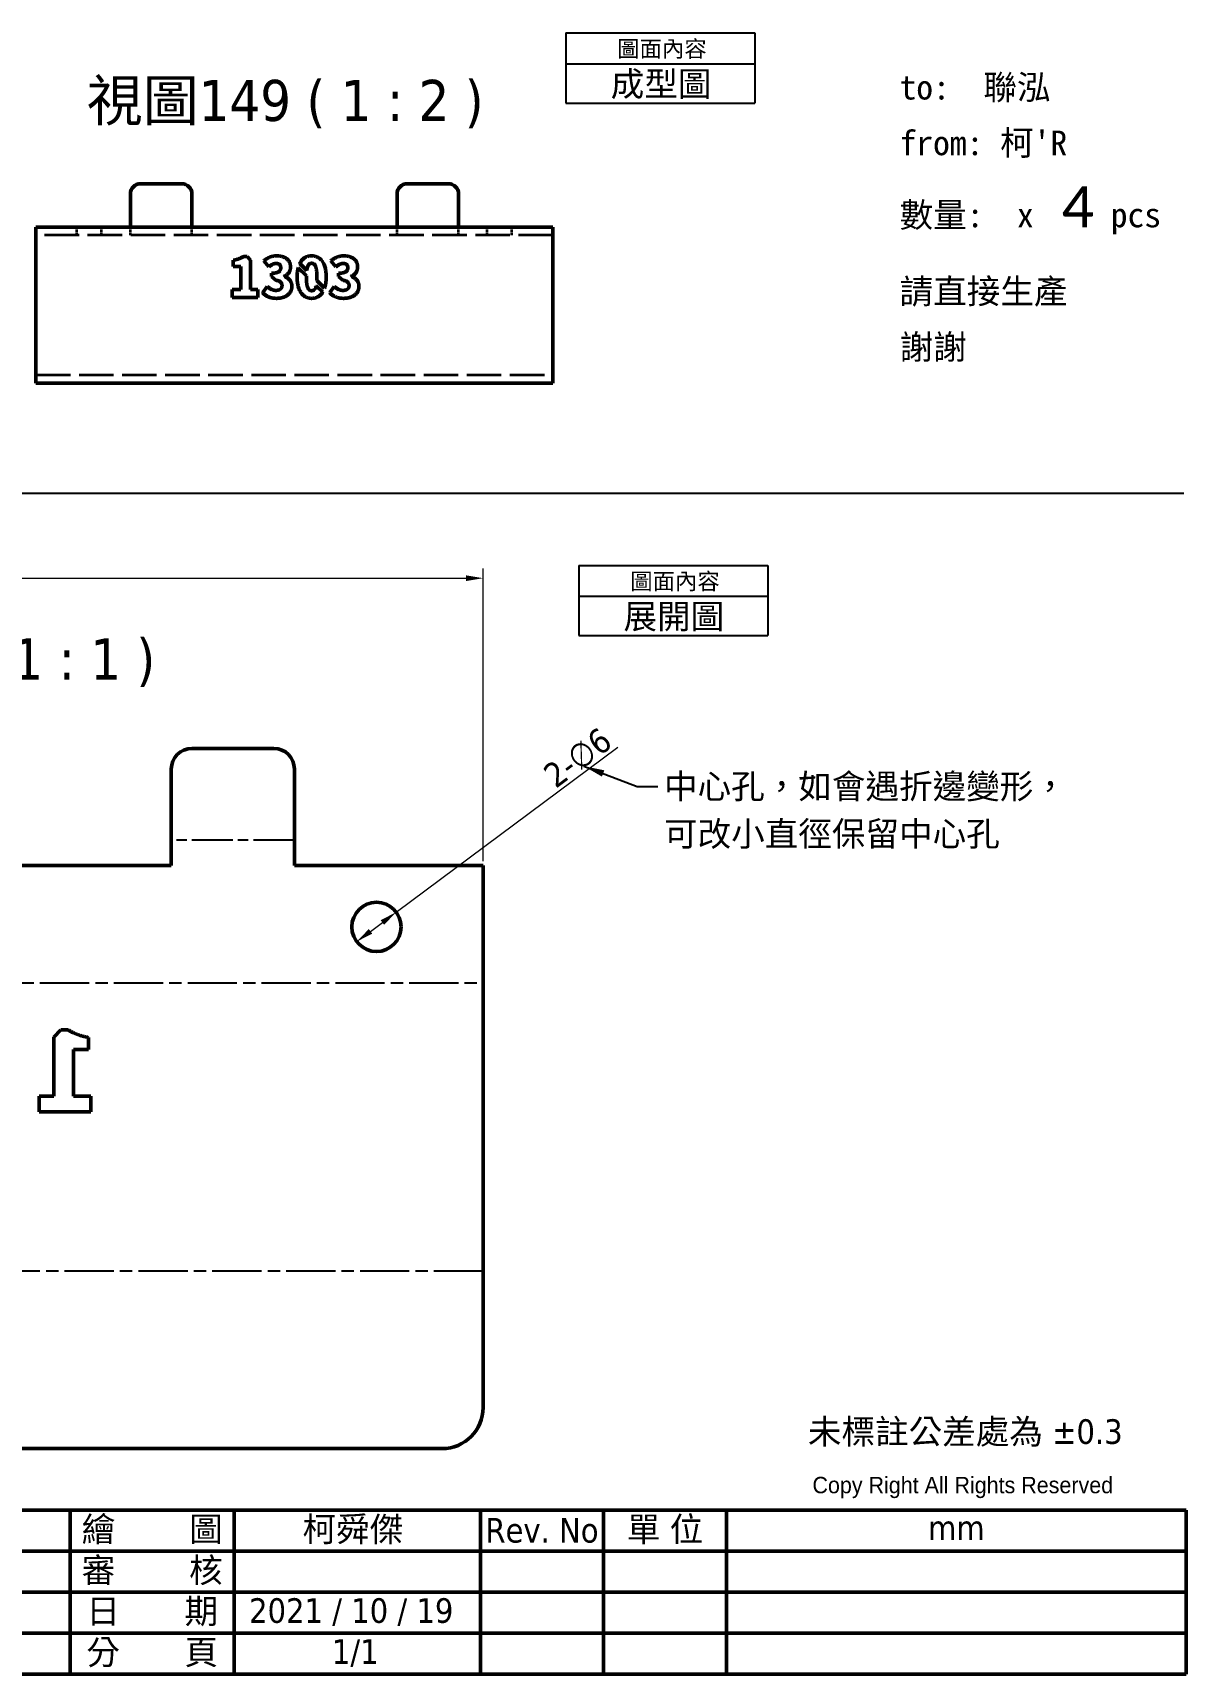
# Model space of a CAD drawing. Header units: millimetres. Extents: x 10 to 584, y 10 to 410.
# Drawn here: x 302.9 to 584, y 10 to 410 of the extents above; entities that cross this region are included whole.
import ezdxf
from ezdxf.enums import TextEntityAlignment as Align

# ---------------------------------------------------------------- set-up
doc = ezdxf.new("R2010")
doc.units = ezdxf.units.MM
doc.header["$LTSCALE"] = 2
doc.linetypes.add('CHAIN', pattern=[0.3543, 0.2362, -0.0295, 0.0591, -0.0295])
doc.linetypes.add('DASHED', pattern=[0.2068, 0.1655, -0.0413])
for name, color, linetype, lineweight in [('可見 (ISO)', 7, 'Continuous', 50), ('折彎中心線 (ISO)', 7, 'CHAIN', 25), ('標註 (ISO)', 12, 'Continuous', 18), ('標題 (ISO)', 7, 'Continuous', 50), ('符號 (ISO)', 7, 'Continuous', 25), ('草圖幾何圖形 (ISO)', 7, 'Continuous', 25), ('隱藏 (ISO)', 7, 'DASHED', 35)]:
    doc.layers.add(name, color=color, linetype=linetype, lineweight=lineweight)
doc.styles.add('@2.0標示文字 (ISO)', font='tahoma_0.ttf')
doc.styles.add('@3.0標示文字 (ISO)', font='tahoma_0.ttf')
doc.styles.add('標示文字 (ISO)', font='tahoma_0.ttf')
doc.styles.add('註記文字 (ISO)', font='tahoma_0.ttf')
doc.dimstyles.new('預設 (ISO)', dxfattribs={"dimscale": 2, "dimtxt": 3, "dimasz": 2.1, "dimexe": 1.2, "dimexo": 0.5, "dimgap": 0.3, "dimtad": 1, "dimrnd": 1e-08, "dimtxsty": '@3.0標示文字 (ISO)', "dimcen": 0.09, "dimdle": 3, "dimclrd": 256, "dimclre": 256, "dimclrt": 256, "dimazin": 2, "dimtfac": 1, "dimtmove": 0, "dimatfit": 3, "dimfxl": 0, "dimtolj": 1, "dimtzin": 0, "dimlwd": -1, "dimlwe": -1, "dimarcsym": 0})
doc.dimstyles.new('預設 - Method 1b (ISO)$7', dxfattribs={"dimscale": 2, "dimtxt": 3, "dimasz": 2.5, "dimexe": 3.175, "dimexo": 0, "dimgap": 0.762, "dimtad": 1, "dimtoh": 1, "dimrnd": 1e-08, "dimtxsty": '註記文字 (ISO)', "dimcen": 0.09, "dimdle": 10, "dimclrd": 256, "dimclre": 256, "dimclrt": 256, "dimazin": 2, "dimtfac": 1.166667, "dimtmove": 0, "dimatfit": 3, "dimfxl": 0, "dimtolj": 1, "dimlwd": -1, "dimlwe": -1, "dimarcsym": 0})

# ---------------------------------------------------------------- blocks, each defined once
blk = doc.blocks.new('標題欄框 KSJ-單位mm')
at = {"layer": '標題 (ISO)'}
for p, q in [((41.84, 139.37), (328.84, 139.37)), ((41.84, 130.09), (41.84, 139.37)), ((116.84, 139.37), (116.84, 119.37)), ((136.84, 139.37), (136.84, 119.37)), ((136.84, 139.37), (136.84, 119.37)), ((192.84, 139.37), (192.84, 119.37)), ((212.84, 139.37), (212.84, 119.37)), ((212.84, 139.37), (212.84, 119.37)), ((242.84, 139.37), (242.84, 119.37)), ((257.84, 139.37), (257.84, 119.37)), ((272.84, 139.37), (272.84, 119.37)), ((328.84, 133.09), (328.84, 139.37)), ((116.84, 134.37), (192.84, 134.37)), ((192.84, 134.37), (212.84, 134.37)), ((212.84, 134.37), (242.84, 134.37)), ((242.84, 134.37), (328.84, 134.37)), ((328.84, 133.09), (328.84, 119.37)), ((41.84, 119.37), (41.84, 130.09)), ((116.84, 129.37), (192.84, 129.37)), ((192.84, 129.37), (242.84, 129.37)), ((242.84, 129.37), (328.84, 129.37)), ((116.84, 124.37), (192.84, 124.37)), ((192.84, 124.37), (242.84, 124.37)), ((242.84, 124.37), (328.84, 124.37)), ((41.84, 119.37), (328.84, 119.37)), ((242.84, 119.37), (328.84, 119.37))]:
    blk.add_line(p, q, dxfattribs=at)
at = {"layer": '標題 (ISO)', "insert": (283.3, 143.41), "char_height": 2, "attachment_point": 1, "style": '註記文字 (ISO)'}
blk.add_mtext('\\f新細明體|b0|i0;\\H2.0000;Copy Right All Rights Reserved', dxfattribs=at)
at = {"layer": '標題 (ISO)', "char_height": 3, "attachment_point": 5, "style": '註記文字 (ISO)'}
for s, insert, width in [('編       號', (126.84, 136.87), 20), ('繪        圖        ', (202.84, 136.87), 20), ('Rev. No', (250.34, 136.87), 15), ('單 位 ', (265.34, 136.87), 15), ('mm', (300.84, 137.21), 56), ('描       述', (126.84, 131.87), 20), ('審        核', (202.84, 131.87), 20), ('材質&表面', (126.84, 126.87), 20), ('日       期', (202.84, 126.87), 20), ('備       註', (126.84, 121.87), 20), ('分       頁', (202.84, 121.87), 20)]:
    blk.add_mtext(s, dxfattribs=dict(at, insert=insert, width=width))
at = {"layer": '標題 (ISO)', "insert": (79.1, 129.03), "char_height": 3, "width": 74.2489, "attachment_point": 5, "line_spacing_factor": 0.871881, "style": '註記文字 (ISO)'}
blk.add_mtext('{\\fMicrosoft JhengHei|b1|i0|c136|p34;\\H1.33333x;【皓均製造所】\\P\\fMicrosoft JhengHei|b0|i0|c136|p34;\\H0.675x;小柯   \\fMicrosoft JhengHei|b0|i0|c0|p34;Cel-\\f@Microsoft JhengHei|b0|i0|c0|p34;0970-798959\\H1.40979x; \\H0.70932x;\\P\\fMicrosoft JhengHei|b0|i0|c0|p34;Mail- \\f@Microsoft JhengHei|b0|i0|c0|p34;p20130222@gmail.com\\H1.08693x; }', dxfattribs=at)
at = {"layer": '標題 (ISO)', "style": '註記文字 (ISO)'}
for tag, p in [('請輸入編號', (164.84, 136.87)), ('請輸入審核人員', (227.84, 131.87)), ('(變更序號)輸入1', (250.34, 131.87)), ('變更的日期1', (265.34, 131.87)), ('設計變更的內容1', (300.84, 131.87)), ('(變更序號)輸入2', (250.34, 126.87)), ('變更的日期2', (265.34, 126.87)), ('設計變更的內容2', (300.84, 126.87)), ('請輸入備註', (164.84, 121.87)), ('(變更序號)輸入3', (250.34, 121.87)), ('變更的日期3', (265.34, 121.87)), ('設計變更的內容3', (300.84, 121.87))]:
    blk.add_attdef(tag, text='', height=3, dxfattribs=at).set_placement(p, align=Align.MIDDLE_CENTER)
for tag, p in [('請輸入繪圖人員_001', (221.16, 135.53)), ('請輸入描述_001', (150.56, 130.53)), ('請輸入材質&表面處理_001', (153.05, 125.62)), ('請輸入日期_001', (214.65, 125.62)), ('請輸入分頁_001', (224.74, 120.62))]:
    blk.add_attdef(tag, p, '', height=3, dxfattribs=at)
blk = doc.blocks.new('表格1')
at = {"layer": '符號 (ISO)'}
for p, q in [((216.4, 205), (239.45, 205)), ((216.4, 205), (216.4, 201.22)), ((239.45, 205), (239.45, 201.22)), ((216.4, 201.22), (239.45, 201.22)), ((216.4, 201.22), (216.4, 196.44)), ((239.45, 201.22), (239.45, 196.44)), ((216.4, 196.44), (239.45, 196.44))]:
    blk.add_line(p, q, dxfattribs=at)
at = {"layer": '符號 (ISO)', "attachment_point": 7}
for s, insert, char_height, style in [('圖面內容', (222.66, 201.83), 2, '@2.0標示文字 (ISO)'), ('成型圖', (221.87, 196.92), 3, '@3.0標示文字 (ISO)')]:
    blk.add_mtext(s, dxfattribs=dict(at, insert=insert, char_height=char_height, style=style))
blk = doc.blocks.new('*D16')
at = {"layer": 'Defpoints', "color": 0}
for p in [(412.65, 277.09), (160.65, 207.11), (412.65, 207.11)]:
    blk.add_point(p, dxfattribs=at)
at = {"layer": '標註 (ISO)'}
for p, q in [((160.65, 208.11), (160.65, 279.49)), ((164.85, 277.09), (408.45, 277.09)), ((412.65, 208.11), (412.65, 279.49))]:
    blk.add_line(p, q, dxfattribs=at)
for points in [[(164.85, 277.79), (164.85, 276.39), (160.65, 277.09)], [(408.45, 277.79), (408.45, 276.39), (412.65, 277.09)]]:
    blk.add_solid(points, dxfattribs=at)
at = {"layer": '標註 (ISO)', "insert": (286.65, 283.94), "char_height": 6, "attachment_point": 2, "style": '@3.0標示文字 (ISO)'}
blk.add_mtext('\\A1;126', dxfattribs=at)
blk = doc.blocks.new('表格2')
at = {"layer": '符號 (ISO)'}
for p, q in [((218, 140.11), (241.04, 140.11)), ((218, 140.11), (218, 136.34)), ((241.04, 140.11), (241.04, 136.34)), ((218, 136.34), (241.04, 136.34)), ((218, 136.34), (218, 131.56)), ((241.04, 136.34), (241.04, 131.56)), ((218, 131.56), (241.04, 131.56))]:
    blk.add_line(p, q, dxfattribs=at)
at = {"layer": '符號 (ISO)', "attachment_point": 7}
for s, insert, char_height, style in [('圖面內容', (224.25, 136.95), 2, '@2.0標示文字 (ISO)'), ('展開圖', (223.43, 132.06), 3, '@3.0標示文字 (ISO)')]:
    blk.add_mtext(s, dxfattribs=dict(at, insert=insert, char_height=char_height, style=style))
blk = doc.blocks.new('*D21')
at = {"layer": 'Defpoints', "color": 0}
for p in [(391.46, 195.69), (381.84, 188.52)]:
    blk.add_point(p, dxfattribs=at)
at = {"layer": '標註 (ISO)'}
for p, q in [((391.46, 195.69), (445.47, 235.93)), ((385.21, 191.03), (388.09, 193.18))]:
    blk.add_line(p, q, dxfattribs=at)
for points in [[(387.67, 193.74), (388.51, 192.62), (391.46, 195.69)], [(384.79, 191.59), (385.62, 190.47), (381.84, 188.52)]]:
    blk.add_solid(points, dxfattribs=at)
at = {"layer": '標註 (ISO)', "insert": (433.85, 235.81), "char_height": 6, "attachment_point": 2, "rotation": 36.687, "style": '@3.0標示文字 (ISO)'}
blk.add_mtext('\\A1;\\fTahoma|b0|i0;\\H6.0000;2-∅6', dxfattribs=at)

msp = doc.modelspace()

# ---------------------------------------------------------------- linework, layer by layer
at = {"layer": '可見 (ISO)'}
for p, q in [((339.168, 373.225), (329.168, 373.225)), ((404.168, 373.225), (394.168, 373.225)), ((326.668, 370.725), (326.668, 363.152)), ((341.668, 363.152), (341.668, 370.725)), ((391.668, 370.725), (391.668, 363.152)), ((406.668, 363.152), (406.668, 370.725)), ((303.668, 362.652), (429.668, 362.652)), ((303.668, 360.152), (303.668, 362.652)), ((303.668, 360.152), (303.668, 327.152)), ((326.668, 363.152), (326.668, 362.652)), ((341.668, 362.652), (341.668, 363.152)), ((391.668, 363.152), (391.668, 362.652)), ((406.668, 362.652), (406.668, 363.152)), ((429.668, 362.652), (429.668, 360.152)), ((429.668, 327.152), (429.668, 360.152)), ((351.757, 353.091), (351.757, 354.566)), ((353.599, 353.091), (351.757, 353.091)), ((353.599, 347.413), (353.599, 353.091)), ((354.23, 355.483), (355.11, 355.483)), ((355.11, 355.483), (355.983, 354.61)), ((355.983, 354.61), (355.983, 347.413)), ((360.4, 352.959), (359.189, 354.419)), ((367.574, 352.768), (369.584, 350.758)), ((369.672, 352.084), (367.954, 353.802)), ((376.746, 352.959), (375.536, 354.419)), ((358.925, 346.694), (360.026, 348.19)), ((361.082, 350.612), (361.082, 351.426)), ((362.176, 349.672), (361.082, 350.612)), ((371.972, 348.37), (373.544, 346.798)), ((374.001, 347.755), (372.133, 349.623)), ((375.272, 346.694), (376.372, 348.19)), ((377.429, 350.612), (377.429, 351.426)), ((378.522, 349.672), (377.429, 350.612)), ((351.479, 345.483), (351.479, 347.413)), ((351.479, 347.413), (353.599, 347.413)), ((357.781, 345.483), (351.479, 345.483)), ((355.983, 347.413), (357.781, 347.413)), ((357.781, 347.413), (357.781, 345.483)), ((303.668, 324.652), (303.668, 327.152)), ((429.668, 324.652), (303.668, 324.652)), ((429.668, 327.152), (429.668, 324.652)), ((341.649, 235.59), (361.649, 235.59)), ((336.649, 207.108), (336.649, 230.59)), ((366.649, 230.59), (366.649, 207.108)), ((236.649, 207.108), (336.649, 207.108)), ((366.649, 207.108), (412.649, 207.108)), ((412.649, 207.108), (412.649, 74.979)), ((308.019, 165.26), (309.765, 167.006)), ((308.019, 150.865), (308.019, 165.26)), ((309.765, 167.006), (311.526, 167.006)), ((316.471, 165.172), (316.471, 162.223)), ((316.471, 162.223), (312.788, 162.223)), ((312.788, 162.223), (312.788, 150.865)), ((304.424, 147.006), (304.424, 150.865)), ((304.424, 150.865), (308.019, 150.865)), ((312.788, 150.865), (317.029, 150.865)), ((317.029, 150.865), (317.029, 147.006)), ((317.029, 147.006), (304.424, 147.006)), ((402.649, 64.979), (170.649, 64.979))]:
    msp.add_line(p, q, dxfattribs=at)
msp.add_circle((386.649, 192.108), 6, dxfattribs=at)
for centre, radius, start, end in [((329.168, 370.725), 2.5, 90, 180), ((339.168, 370.725), 2.5, 0, 90), ((394.168, 370.725), 2.5, 90, 180), ((404.168, 370.725), 2.5, 0, 90), ((341.649, 230.59), 5, 90, 180), ((361.649, 230.59), 5, 0, 90), ((402.649, 74.979), 10, 270, 0)]:
    msp.add_arc(centre, radius, start, end, dxfattribs=at)
for points in [[(351.757, 354.566), (353.217, 354.838), (354.23, 355.483)], [(359.189, 354.419), (360.657, 355.652), (363.878, 355.652), (364.787, 354.933)], [(362.183, 353.788), (361.339, 353.788), (360.4, 352.959)], [(361.082, 351.426), (362.308, 351.426), (363.327, 352.101), (363.327, 352.732)], [(363.327, 352.732), (363.327, 353.788), (362.183, 353.788)], [(365.712, 352.901), (365.712, 351.345), (364.12, 350.634)], [(364.787, 354.933), (365.712, 354.221), (365.712, 352.901)], [(375.536, 354.419), (377.003, 355.652), (380.224, 355.652), (381.134, 354.933)], [(378.529, 353.788), (377.685, 353.788), (376.746, 352.959)], [(377.429, 351.426), (378.654, 351.426), (379.674, 352.101), (379.674, 352.732)], [(379.674, 352.732), (379.674, 353.788), (378.529, 353.788)], [(382.058, 352.901), (382.058, 351.345), (380.466, 350.634)], [(381.134, 354.933), (382.058, 354.221), (382.058, 352.901)], [(360.026, 348.19), (361.06, 347.229), (362.102, 347.229)], [(363.636, 348.433), (363.636, 349.063), (362.564, 349.738), (362.176, 349.672)], [(363.217, 347.523), (363.636, 347.816), (363.636, 348.433)], [(364.12, 350.634), (364.993, 350.369), (366.035, 349.13), (366.035, 348.205)], [(366.035, 348.205), (366.035, 346.862), (364.964, 346.07)], [(376.372, 348.19), (377.407, 347.229), (378.448, 347.229)], [(379.982, 348.433), (379.982, 349.063), (378.911, 349.738), (378.522, 349.672)], [(379.564, 347.523), (379.982, 347.816), (379.982, 348.433)], [(380.466, 350.634), (381.339, 350.369), (382.381, 349.13), (382.381, 348.205)], [(382.381, 348.205), (382.381, 346.862), (381.31, 346.07)], [(362.344, 345.292), (360.121, 345.292), (358.925, 346.694)], [(362.102, 347.229), (362.814, 347.229), (363.217, 347.523)], [(364.964, 346.07), (363.9, 345.292), (362.344, 345.292)], [(373.544, 346.798), (373.496, 346.722), (373.445, 346.65)], [(378.691, 345.292), (376.468, 345.292), (375.272, 346.694)], [(378.448, 347.229), (379.16, 347.229), (379.564, 347.523)], [(381.31, 346.07), (380.246, 345.292), (378.691, 345.292)], [(311.526, 167.006), (313.551, 165.715), (316.471, 165.172)]]:
    msp.add_open_spline(points, degree=2, dxfattribs=at)
for points, knots in [([(373.445, 346.65), (372.491, 345.292), (369.248, 345.292), (367.326, 348.007), (367.326, 351.802), (367.574, 352.768)], [0, 0, 0, 1, 2, 3, 3.5080175, 3.5080175, 3.5080175]), ([(367.954, 353.802), (368.103, 354.096), (369.248, 355.652), (372.491, 355.652), (374.399, 353.025), (374.399, 348.896), (374.001, 347.755)], [3.8086211, 3.8086211, 3.8086211, 4, 5, 6, 7, 7.6458783, 7.6458783, 7.6458783]), ([(372.133, 349.623), (372.146, 349.908), (372.146, 351.829), (371.779, 353.348), (371.258, 353.832), (370.481, 353.832), (369.945, 353.348), (369.709, 352.371), (369.672, 352.084)], [2.8012308, 2.8012308, 2.8012308, 3, 4, 5, 6, 7, 8, 8.2864986, 8.2864986, 8.2864986]), ([(369.584, 350.758), (369.578, 350.505), (369.578, 348.623), (369.923, 347.882)], [8.8262168, 8.8262168, 8.8262168, 9, 10, 10, 10]), ([(369.923, 347.882), (370.268, 347.149), (371.471, 347.149), (371.904, 348.094), (371.972, 348.37)], [0, 0, 0, 1, 2, 2.2816208, 2.2816208, 2.2816208])]:
    msp.add_open_spline(points, degree=2, knots=knots, dxfattribs=at)
at = {"layer": '折彎中心線 (ISO)', "ltscale": 21.168501}
msp.add_line((366.649, 213.276), (336.649, 213.276), dxfattribs=at)
at = {"layer": '折彎中心線 (ISO)', "ltscale": 25.402201}
for p, q in [((160.649, 178.511), (412.649, 178.511)), ((412.649, 108.176), (160.649, 108.176))]:
    msp.add_line(p, q, dxfattribs=at)
at = {"layer": '草圖幾何圖形 (ISO)'}
msp.add_line((10.166, 297.782), (583.436, 297.782), dxfattribs=at)
at = {"layer": '隱藏 (ISO)', "ltscale": 25.386847}
for p, q in [((429.668, 360.652), (303.668, 360.652)), ((303.668, 326.652), (429.668, 326.652))]:
    msp.add_line(p, q, dxfattribs=at)
at = {"layer": '隱藏 (ISO)', "ltscale": 1.903676}
for p, q in [((313.668, 360.652), (313.668, 362.652)), ((319.668, 360.652), (319.668, 362.652)), ((326.668, 360.652), (326.668, 362.652)), ((341.668, 360.652), (341.668, 362.652)), ((391.668, 360.652), (391.668, 362.652)), ((406.668, 360.652), (406.668, 362.652)), ((413.668, 360.652), (413.668, 362.652)), ((419.668, 360.652), (419.668, 362.652))]:
    msp.add_line(p, q, dxfattribs=at)

# ---------------------------------------------------------------- block references
at = {"xscale": 2, "yscale": 2, "zscale": 2}
for name in ['表格1', '表格2']:
    msp.add_blockref(name, (0, 0), dxfattribs=at)
msp.add_blockref('標題欄框 KSJ-單位mm', (-73.689, -228.731), dxfattribs=at).add_auto_attribs({'請輸入描述_001': '吊架組件-ㄇ槽', '請輸入材質&表面處理_001': 'SUSHL / 2.0t', '請輸入繪圖人員_001': '柯舜傑', '請輸入日期_001': '2021 / 10 / 19', '請輸入分頁_001': '1/1'})

# ---------------------------------------------------------------- texts
at = {"layer": '符號 (ISO)', "char_height": 6, "attachment_point": 1, "style": '註記文字 (ISO)'}
for s, insert, width, line_spacing_factor in [("{\\fMingLiU|b0|i0|c0|p49;\\H1x;to:  \\fMingLiU|b0|i0|c136|p49;聯泓\\P\\fMingLiU|b0|i0|c0|p49;from: \\fMingLiU|b0|i0|c136|p49;柯\\fMingLiU|b0|i0|c0|p49;'R\\P\\fMingLiU|b0|i0|c136|p49;數量\\fMingLiU|b0|i0|c0|p49;:  x\\H1.66667x; \\fCalibri|b0|i0|c0|p34;4\\fMingLiU|b0|i0|c0|p49;\\H0.6x; pcs\\P\\fMingLiU|b0|i0|c136|p49;請直接生產\\P謝謝}", (514.151, 399.748), 107.14246, 1.35623), ('\\f微軟正黑體|b0|i0;\\H6.0000;中心孔，如會遇折邊變形，\\P\\f微軟正黑體|b0|i0;\\H6.0000;可改小直徑保留中心孔', (456.731, 229.368), 95.17597, 1.156934)]:
    msp.add_mtext(s, dxfattribs=dict(at, insert=insert, width=width, line_spacing_factor=line_spacing_factor))
at = {"layer": '符號 (ISO)', "char_height": 10, "attachment_point": 7, "style": '標示文字 (ISO)'}
for s, insert in [('視圖149 ( 1 : 2 )', (316.04, 386.725)), ('視圖151 ( 1 : 1 )', (236.021, 250.59))]:
    msp.add_mtext(s, dxfattribs=dict(at, insert=insert))
at = {"layer": '符號 (ISO)', "insert": (491.796, 72.125), "char_height": 6, "width": 111.61558, "attachment_point": 1, "style": '註記文字 (ISO)'}
msp.add_mtext('未標註公差處為 ±0.3', dxfattribs=at)

# ---------------------------------------------------------------- dimensions: what is measured, and where the dimension line sits
at = {"layer": '標註 (ISO)'}
dim = msp.add_linear_dim(base=(412.649, 277.09), p1=(160.649, 207.108), p2=(412.649, 207.108), dimstyle='預設 (ISO)', override={"dimgap": 0.3, "dimdec": 2, "dimlfac": 0.5, "dimtol": 0, "dimlim": 0, "dimtp": 0, "dimtm": 0, "dimtdec": 2, "dimtofl": 0, "dimatfit": 1}, dxfattribs=at)
dim.commit()
dim.dimension.update_dxf_attribs({"geometry": '*D16', "text_midpoint": (286.649, 277.09), "dimtype": 160})
dim = msp.add_diameter_dim_2p(p1=(381.838, 188.524), p2=(391.461, 195.693), text='\\fTahoma|b0|i0;\\H6.0000;2-<>', dimstyle='預設 (ISO)', override={"dimgap": 0.3, "dimdec": 2, "dimlfac": 0.5, "dimtol": 0, "dimlim": 0, "dimtp": 0, "dimtm": 0, "dimtdec": 2, "dimatfit": 2}, dxfattribs=at)
dim.commit()
dim.dimension.update_dxf_attribs({"geometry": '*D21', "text_midpoint": (437.937, 230.319), "dimtype": 163})

# ---------------------------------------------------------------- leaders
at = {"layer": '符號 (ISO)', "annotation_type": 0, "has_hookline": 1, "hookline_direction": 0, "text_width": 90.608}
msp.add_leader([(437.22, 231.281), (450.207, 226.368), (455.207, 226.368)], dimstyle='預設 - Method 1b (ISO)$7', override={"dimtad": 0}, dxfattribs=at)

doc.saveas('drawing.dxf')
